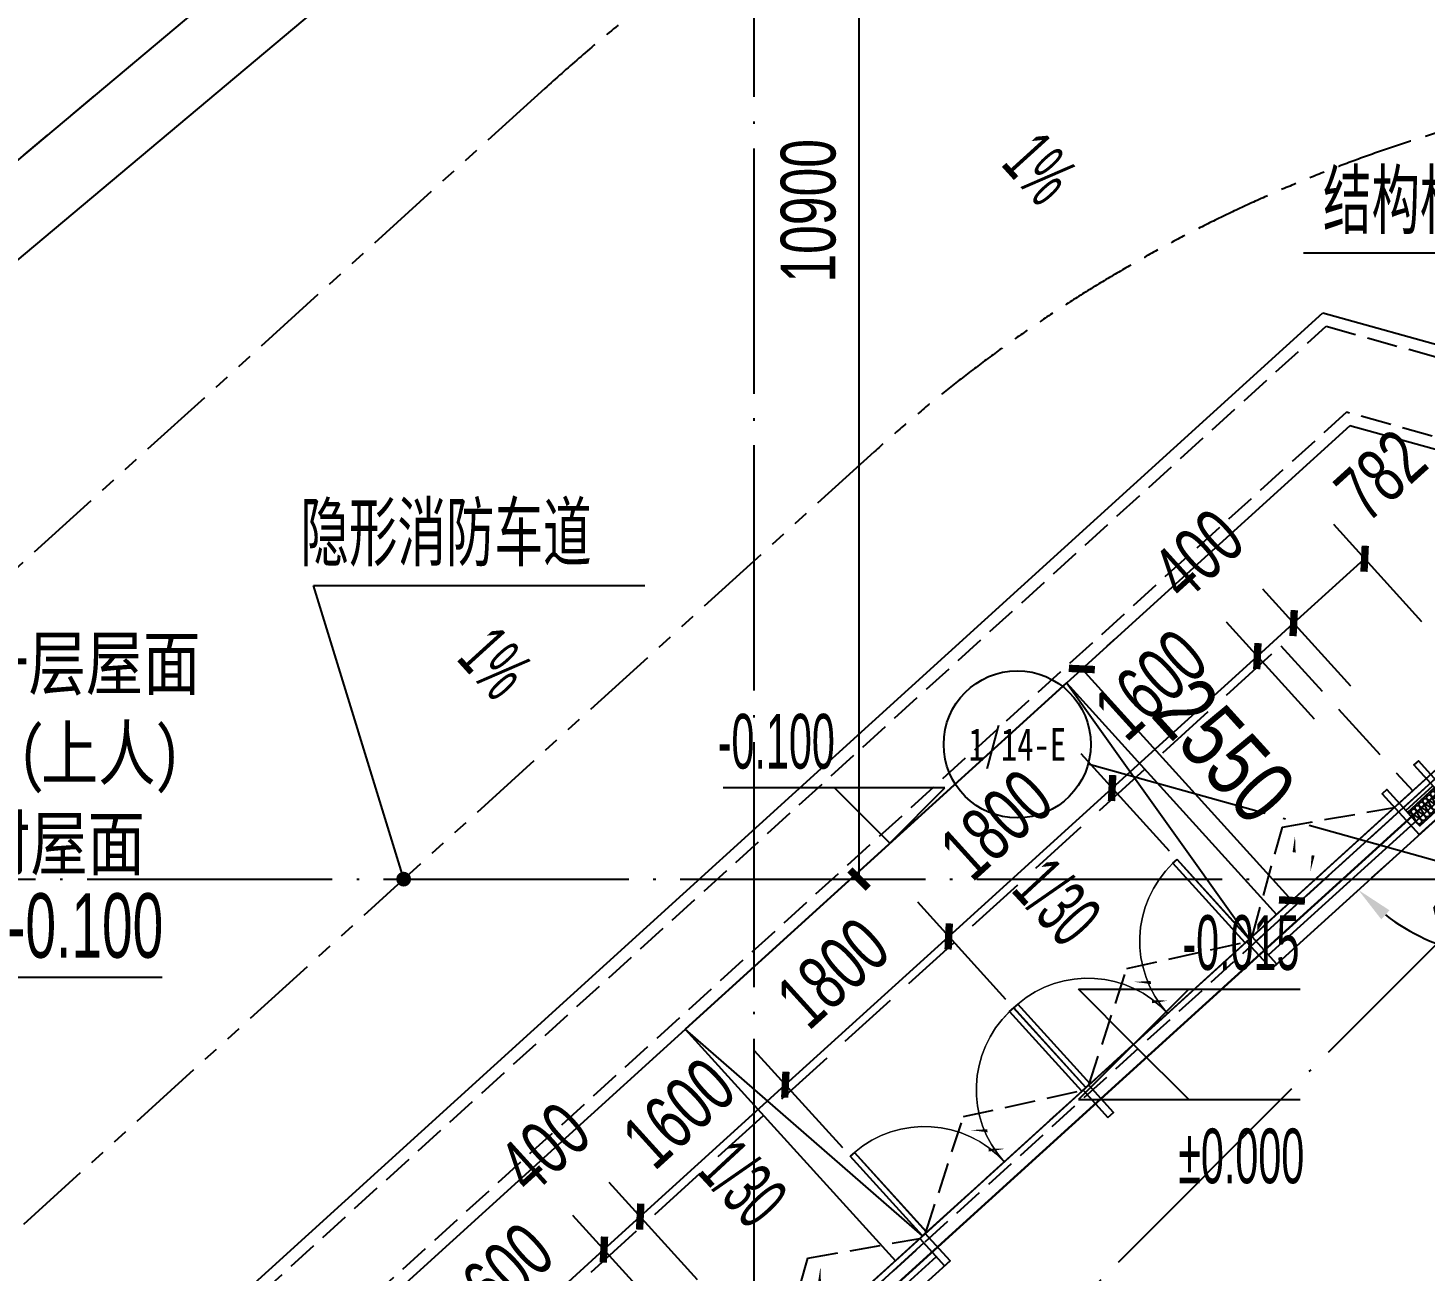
# Model space of a CAD drawing. Extents: x -409435 to 356702, y -107829 to 330904.
# Drawn here: x 71479 to 82877, y 37604 to 47741 of the extents above; entities that cross this region are included whole.
import ezdxf
from ezdxf.enums import TextEntityAlignment as Align
from ezdxf.xclip import XClip

# ---------------------------------------------------------------- set-up
doc = ezdxf.new("R2010")
doc.units = 0
doc.header["$LTSCALE"] = 1000
doc.header["$MEASUREMENT"] = 0
doc.header["$XCLIPFRAME"] = 0
for name, pattern in [('104-14# 核心筒$0$DOTE', [2.42, 2, -0.2, 0.02, -0.2]), ('14#楼幕墙$0$DASH', [0.35, 0.25, -0.1]), ('X-104 14#平面$0$$0$DASH', [0.35, 0.25, -0.1]), ('X-104 14#平面$0$DASH', [0.35, 0.25, -0.1]), ('X-104 14#平面$0$PHANTOM2', [1.25, 0.625, -0.125, 0.125, -0.125, 0.125, -0.125])]:
    doc.linetypes.add(name, pattern=pattern)
for name, color, linetype in [('01-标注_尺寸', 124, 'Continuous'), ('01-标注_标高', 200, 'Continuous'), ('01-标注_符号', 200, 'Continuous'), ('02-TEXT_标注', 130, 'Continuous'), ('104-14# 核心筒$0$01-标注_轴线坐标', 132, 'Continuous'), ('104-14# 核心筒$0$02-TEXT_轴号', 7, 'Continuous'), ('104-14# 核心筒$0$A_AXIS-轴线', 36, '104-14# 核心筒$0$DOTE'), ('14#楼幕墙$0$A-C_玻璃幕墙', 140, 'Continuous'), ('14#楼幕墙$0$A-C_窗', 140, 'Continuous'), ('14#楼幕墙$0$A-C_门', 150, 'Continuous'), ('AXIS_TEXT', 7, 'Continuous'), ('X-104 14#平面$0$01-标注_尺寸', 124, 'Continuous'), ('X-104 14#平面$0$01-标注_标高', 200, 'Continuous'), ('X-104 14#平面$0$01-标注_符号', 200, 'Continuous'), ('X-104 14#平面$0$02-TEXT_标注', 130, 'Continuous'), ('X-104 14#平面$0$A-C_玻璃幕墙', 140, 'Continuous'), ('X-104 14#平面$0$A-C_门', 150, 'Continuous'), ('X-104 14#平面$0$A-E_楼梯', 171, 'Continuous'), ('X-104 14#平面$0$A-O_屋面', 201, 'Continuous'), ('X-104 14#平面$0$A-O_散水', 134, 'Continuous'), ('X-104 14#平面$0$A-SUR_吊顶', 40, 'Continuous'), ('X-104 14#平面$0$A-TECH_结构', 21, 'Continuous')]:
    doc.layers.add(name, color=color, linetype=linetype)
doc.layers.add('14#楼幕墙$0$04-不打印_辅助线', color=165, linetype='Continuous', plot=False)
doc.layers.add('X-104 14#平面$0$000套内', color=226, linetype='Continuous', lineweight=30, plot=False)
doc.styles.add('104-14# 核心筒$0$_TCH_AXIS', font='STXIHEI_0.TTF', dxfattribs={"width": 0.8})
doc.styles.add('_TCH_DIM', font='ros.shx', dxfattribs={"width": 0.8, "height": 2, "bigfont": 'jd.shx'})
doc.styles.add('_TCH_DIM_T3', font='ros.shx', dxfattribs={"width": 0.705882, "bigfont": 'jd.shx'})
doc.styles.add('COMPLEX', font='COMPLEX')
doc.styles.add('X-104 14#平面$0$_TCH_DIM', font='ros.shx', dxfattribs={"width": 0.8, "bigfont": 'jd.shx'})
doc.styles.add('X-104 14#平面$0$_TCH_DIM_T3', font='ros.shx', dxfattribs={"width": 0.8, "bigfont": 'jd.shx'})
doc.styles.add('X-104 14#平面$0$Standard', font='STXIHEI_0.TTF', dxfattribs={"width": 0.8})
doc.dimstyles.new('_TCH_ARCH&&150', dxfattribs={"dimtxt": 446.25, "dimasz": 150, "dimexe": 375, "dimexo": 450, "dimgap": 189.375, "dimtad": 1, "dimdec": 0, "dimzin": 0, "dimdsep": 46, "dimtxsty": '_TCH_DIM_T3', "dimblk": 'ARCHTICK', "dimcen": 0.09, "dimclrt": 7, "dimazin": 2, "dimtfac": 1, "dimtdec": 0, "dimtix": 1, "dimtmove": 2, "dimatfit": 3, "dimfxl": 0, "dimtolj": 1, "dimtzin": 0, "dimarcsym": 0})
doc.dimstyles.new('X-104 14#平面$0$_TCH_ARCH&&150', dxfattribs={"dimtxt": 525, "dimasz": 150, "dimexe": 375, "dimexo": 450, "dimgap": 150, "dimtad": 1, "dimdec": 0, "dimzin": 0, "dimdsep": 46, "dimtxsty": 'X-104 14#平面$0$_TCH_DIM_T3', "dimblk": 'X-104 14#平面$0$_ArchTick', "dimcen": 0.09, "dimclrt": 7, "dimazin": 2, "dimtfac": 1, "dimtdec": 0, "dimtix": 1, "dimtmove": 2, "dimatfit": 3, "dimfxl": 0, "dimtolj": 1, "dimtzin": 0, "dimarcsym": 0})
doc.dimstyles.new('X-104 14#平面$0$_TCH_ARROW&&150', dxfattribs={"dimtxt": 525, "dimasz": 300, "dimexe": 375, "dimexo": 450, "dimgap": 150, "dimtad": 1, "dimdec": 0, "dimzin": 0, "dimdsep": 46, "dimtxsty": 'X-104 14#平面$0$_TCH_DIM_T3', "dimcen": 0.09, "dimclrt": 7, "dimazin": 2, "dimtfac": 1, "dimtdec": 0, "dimtix": 1, "dimtmove": 2, "dimatfit": 3, "dimfxl": 0, "dimtolj": 1, "dimtzin": 0, "dimarcsym": 0})

# ---------------------------------------------------------------- blocks, each defined once
blk = doc.blocks.new('14#楼幕墙$0$A$C38D07553')
blk.add_lwpolyline([(-60, -300), (0, -300), (0, 0), (-60, 0)], close=True)
blk = doc.blocks.new('14#楼幕墙$0$$LinePat$岩棉板')
at = {"color": 0}
for p, q in [((0, -17), (12, -67)), ((12, -67), (24, -17))]:
    blk.add_line(p, q, dxfattribs=at)
for centre, start, end in [((12, -17), 0, 180), ((0, -67), 270, 0), ((24, -67), 180, 270)]:
    blk.add_arc(centre, 12, start, end, dxfattribs=at)
at = {"layer": 'Defpoints'}
blk.add_point((0, 0.1), dxfattribs=at)
at = {"layer": 'Defpoints', "color": 0}
blk.add_point((24, -84), dxfattribs=at)
blk = doc.blocks.new('*U485')
blk.add_lwpolyline([(300, 0), (0, 0), (0, 150), (300, 150)], close=True)
at = {"color": 8, "xscale": -1.785714284225998, "yscale": 1.782568518697715, "zscale": 1.782568518697715, "rotation": 180}
for p in [(0, 0), (43, 0), (86, 0), (129, 0), (171, 0), (214, 0), (257, 0)]:
    blk.add_blockref('14#楼幕墙$0$$LinePat$岩棉板', p, dxfattribs=at)
blk = doc.blocks.new('14#楼幕墙$0$A$C07E80D9E')
blk.add_lwpolyline([(-350, -50), (-50, -50), (-50, -450), (0, -450), (0, 0), (-400, 0), (-400, -450), (-350, -450)], close=True)
for points in [[(-50, -200), (-350, -200)], [(-50, -220), (-350, -220)]]:
    blk.add_lwpolyline(points)
at = {"layer": '14#楼幕墙$0$A-C_玻璃幕墙', "rotation": 180}
blk.add_blockref('*U485', (-50, -50), dxfattribs=at)
blk = doc.blocks.new('14#楼幕墙$0$A$C385D642F')
for name, p, rotation in [('14#楼幕墙$0$A$C07E80D9E', (82830, 42063), 222.2321969592257), ('14#楼幕墙$0$A$C38D07553', (81466, 41230), 42.23219695921316), ('14#楼幕墙$0$A$C38D07553', (80133, 40020), 42.23219695921316), ('14#楼幕墙$0$A$C38D07553', (78800, 38810), 42.23219695921316)]:
    blk.add_blockref(name, p, dxfattribs=dict(rotation=rotation))
blk = doc.blocks.new('14#楼幕墙$0$A$C22714246')
at = {"linetype": '14#楼幕墙$0$DASH'}
blk.add_lwpolyline([(1740, 497), (870, 0), (0, 497)], dxfattribs=at)
at = {"layer": '14#楼幕墙$0$A-C_玻璃幕墙', "color": 1}
blk.add_lwpolyline([(899, 122, 0, 25, 0), (802, 217, 0, 0, 0), (900, 340, 25, 0, 0), (796, 422, 0, 0, 0)], format="xyseb", dxfattribs=at)
blk = doc.blocks.new('14#楼幕墙$0$ddde')
at = {"linetype": '14#楼幕墙$0$DASH'}
blk.add_lwpolyline([(1740, 497), (955, 0), (170, 497)], dxfattribs=at)
at = {"layer": '14#楼幕墙$0$A-C_玻璃幕墙', "color": 1}
blk.add_lwpolyline([(926, 122, 0, 25, 0), (1023, 217, 0, 0, 0), (925, 340, 25, 0, 0), (1029, 422, 0, 0, 0)], format="xyseb", dxfattribs=at)
blk = doc.blocks.new('14#楼幕墙$0$$DorLib2D$00000002')
for p, q in [((-0.5, 0), (-0.5, 0.4875)), ((-0.475, 0.4875), (-0.5, 0.4875)), ((-0.475, 0), (-0.475, 0.4875)), ((0.475, 0), (0.475, 0.4875)), ((0.475, 0.4875), (0.5, 0.4875)), ((0.5, 0), (0.5, 0.4875)), ((-0.5, 0), (-0.475, 0)), ((0.5, 0), (0.475, 0))]:
    blk.add_line(p, q)
at = {"lineweight": 13}
for centre, start, end in [((-0.4875, 0), 0, 88.53072), ((0.4875, 0), 91.46928, 180)]:
    blk.add_arc(centre, 0.4875, start, end, dxfattribs=at)
blk = doc.blocks.new('14#楼幕墙')
at = {"layer": '14#楼幕墙$0$A-C_玻璃幕墙'}
for p, q in [((83503, 42180), (66341, 26600)), ((83516, 42124), (81499, 40293)), ((81600, 40182), (83556, 41957)), ((81623, 40068), (83582, 41846)), ((78789, 37833), (76168, 35454)), ((76269, 35343), (78890, 37722)), ((76336, 35269), (79002, 37688))]:
    blk.add_line(p, q, dxfattribs=at)
at = {"layer": '14#楼幕墙$0$A-C_玻璃幕墙', "linetype": '14#楼幕墙$0$DASH', "ltscale": 2}
blk.add_lwpolyline([(66783, 27002), (65708, 28186), (81701, 42704), (82776, 41520)], close=True, dxfattribs=at)
at = {"layer": '14#楼幕墙$0$04-不打印_辅助线', "rotation": 222.2321969592249}
for p in [(81088, 40657), (79755, 39448)]:
    blk.add_blockref('14#楼幕墙$0$A$C22714246', p, dxfattribs=at)
at = {"layer": '14#楼幕墙$0$A-C_玻璃幕墙'}
blk.add_blockref('14#楼幕墙$0$A$C385D642F', (0, -900), dxfattribs=at)
at = {"layer": '14#楼幕墙$0$A-C_窗', "rotation": 222.2321969592249}
for p in [(82420, 41867), (78548, 38352)]:
    blk.add_blockref('14#楼幕墙$0$ddde', p, dxfattribs=at)
at = {"layer": '14#楼幕墙$0$A-C_门', "xscale": -1800, "yscale": -1800, "zscale": 100, "rotation": 222.2321969590106}
for p in [(80777, 39705), (79444, 38495)]:
    blk.add_blockref('14#楼幕墙$0$$DorLib2D$00000002', p, dxfattribs=at)
blk = doc.blocks.new('_AXISO')
blk.add_circle((0, 0), 0.5)
at = {"layer": 'AXIS_TEXT', "style": 'COMPLEX', "width": 1.041667}
blk.add_attdef('A', text='', height=0.56, dxfattribs=at).set_placement((-0.25, -0.28), (0.25, -0.28), align=Align.FIT)
blk = doc.blocks.new('104-14# 核心筒')
at = {"layer": '104-14# 核心筒$0$01-标注_轴线坐标'}
blk.add_line((81573.2, 41336.1), (80128.1, 41738.2), dxfattribs=at)
at = {"layer": '104-14# 核心筒$0$A_AXIS-轴线'}
for p, q in [((77400, 54018.4), (77400, -8545.1)), ((86189.9, 40051.6), (81573.2, 41336.1)), ((-24839, 40800), (120259.9, 40800))]:
    blk.add_line(p, q, dxfattribs=at)
blk.add_lwpolyline([(83500, 40800), (68400, 25700)], dxfattribs=at)
at = {"layer": '104-14# 核心筒$0$01-标注_轴线坐标'}
ref = blk.add_blockref('_AXISO', (79550, 41899), dxfattribs=dict(at, xscale=1200, yscale=1200, zscale=1200))
ref.add_attrib('A', '1/14-E', dxfattribs={"layer": '104-14# 核心筒$0$02-TEXT_轴号', "height": 267.64, "style": '104-14# 核心筒$0$_TCH_AXIS', "width": 0.936268}).set_placement((79151.9, 41765.2), (79948.1, 41765.2), align=Align.FIT)
blk = doc.blocks.new('*D2598')
at = {"layer": 'Defpoints', "color": 0, "transparency": 16777216}
for p in [(83582, 41846), (85497, 41314), (82111, 40511), (83376, 40172)]:
    blk.add_point(p, dxfattribs=at)
at = {"layer": 'X-104 14#平面$0$01-标注_尺寸', "color": 0, "lineweight": -2, "transparency": 16777216}
for p, q in [((85063, 41434), (84847, 41495)), ((82444, 40813), (82611, 40964))]:
    blk.add_line(p, q, dxfattribs=at)
blk.add_arc((83582, 41846), 1687, 232.4326, 334.2515, dxfattribs=at)
at = {"layer": 'X-104 14#平面$0$01-标注_尺寸', "color": 0, "transparency": 16777216}
for points in [[(85055, 41131), (85149, 41096), (85208, 41394)], [(82520, 40472), (82587, 40546), (82333, 40712)]]:
    blk.add_solid(points, dxfattribs=at)
at = {"layer": 'X-104 14#平面$0$01-标注_尺寸', "color": 7, "transparency": 16777216, "insert": (83876, 40606), "char_height": 525, "attachment_point": 5, "rotation": 13.342, "style": 'X-104 14#平面$0$_TCH_DIM_T3'}
blk.add_mtext('\\A1;122.22°', dxfattribs=at)
blk = doc.blocks.new('X-104 14#平面$0$$DorLib2D$00000002')
for p, q in [((-0.5, 0), (-0.5, 0.4875)), ((-0.475, 0.4875), (-0.5, 0.4875)), ((-0.475, 0), (-0.475, 0.4875)), ((0.475, 0), (0.475, 0.4875)), ((0.475, 0.4875), (0.5, 0.4875)), ((0.5, 0), (0.5, 0.4875)), ((-0.5, 0), (-0.475, 0)), ((0.5, 0), (0.475, 0))]:
    blk.add_line(p, q)
at = {"lineweight": 13}
for centre, start, end in [((-0.4875, 0), 0, 88.53072), ((0.4875, 0), 91.46928, 180)]:
    blk.add_arc(centre, 0.4875, start, end, dxfattribs=at)
blk = doc.blocks.new('X-104 14#平面$0$_ArchTick')
at = {"color": 0, "linetype": 'ByBlock', "const_width": 0.4}
blk.add_lwpolyline([(-0.5, -0.5), (0.5, 0.5)], dxfattribs=at)
blk = doc.blocks.new('*D2631')
at = {"layer": 'Defpoints', "color": 0, "transparency": 16777216}
for p in [(79952, 42400), (81791, 40626), (81666, 40512)]:
    blk.add_point(p, dxfattribs=at)
at = {"layer": 'X-104 14#平面$0$01-标注_尺寸', "color": 0, "lineweight": -2, "transparency": 16777216}
for p, q in [((80285, 42702), (80355, 42766)), ((80077, 42514), (81791, 40626)), ((81999, 40814), (82069, 40878))]:
    blk.add_line(p, q, dxfattribs=at)
at = {"layer": 'X-104 14#平面$0$01-标注_尺寸', "color": 0, "lineweight": -2, "transparency": 16777216, "xscale": 150, "yscale": 150, "zscale": 150}
for p, rotation in [((80077, 42514), 132.2321969592239), ((81791, 40626), 312.2321969592239)]:
    blk.add_blockref('X-104 14#平面$0$_ArchTick', p, dxfattribs=dict(at, rotation=rotation))
at = {"layer": 'X-104 14#平面$0$01-标注_尺寸', "color": 7, "transparency": 16777216, "insert": (81240, 41847), "char_height": 525, "attachment_point": 5, "rotation": 312.2322, "style": 'X-104 14#平面$0$_TCH_DIM_T3'}
blk.add_mtext('\\A1;2550', dxfattribs=at)
blk = doc.blocks.new('_ArchTick')
at = {"color": 0, "linetype": 'ByBlock', "const_width": 0.4}
blk.add_lwpolyline([(-0.5, -0.5), (0.5, 0.5)], dxfattribs=at)
blk = doc.blocks.new('*D569')
at = {"layer": '01-标注_尺寸', "color": 0, "lineweight": -2, "transparency": 16777216}
for p, q in [((77850, 51700), (78635, 51700)), ((78260, 40800), (78260, 51700)), ((77850, 40800), (78635, 40800))]:
    blk.add_line(p, q, dxfattribs=at)
at = {"layer": 'Defpoints', "color": 0, "transparency": 16777216}
for p in [(77400, 51700), (78260, 51700), (77400, 40800)]:
    blk.add_point(p, dxfattribs=at)
at = {"layer": '01-标注_尺寸', "color": 0, "lineweight": -2, "transparency": 16777216, "xscale": 150, "yscale": 150, "zscale": 150}
for p, rotation in [((78260, 51700), 90), ((78260, 40800), 270)]:
    blk.add_blockref('_ArchTick', p, dxfattribs=dict(at, rotation=rotation))
at = {"layer": '01-标注_尺寸', "color": 7, "transparency": 16777216, "insert": (77847, 46250), "char_height": 446.2, "attachment_point": 5, "rotation": 90, "style": '_TCH_DIM_T3'}
blk.add_mtext('\\A1;10900', dxfattribs=at)
blk = doc.blocks.new('*D1762')
at = {"layer": '01-标注_尺寸', "color": 0, "lineweight": -2, "transparency": 16777216}
for p, q in [((82851, 42898), (82132, 43691)), ((81805, 42888), (82384, 43413)), ((82272, 42373), (81553, 43165))]:
    blk.add_line(p, q, dxfattribs=at)
at = {"layer": 'Defpoints', "color": 0, "transparency": 16777216}
for p in [(82384, 43413), (83153, 42565), (82574, 42040)]:
    blk.add_point(p, dxfattribs=at)
at = {"layer": '01-标注_尺寸', "color": 0, "lineweight": -2, "transparency": 16777216, "xscale": 150, "yscale": 150, "zscale": 150}
for p, rotation in [((82384, 43413), 42.23219695922371), ((81805, 42888), 222.2321969592237)]:
    blk.add_blockref('_ArchTick', p, dxfattribs=dict(at, rotation=rotation))
at = {"layer": '01-标注_尺寸', "color": 7, "transparency": 16777216, "insert": (82517, 44092), "char_height": 446.2, "attachment_point": 5, "rotation": 42.2322, "style": '_TCH_DIM_T3'}
blk.add_mtext('\\A1;782', dxfattribs=at)
blk = doc.blocks.new('*D1763')
at = {"layer": '01-标注_尺寸', "color": 0, "lineweight": -2, "transparency": 16777216}
for p, q in [((82272, 42373), (81553, 43165)), ((81976, 42104), (81257, 42896)), ((81509, 42619), (81805, 42888))]:
    blk.add_line(p, q, dxfattribs=at)
at = {"layer": 'Defpoints', "color": 0, "transparency": 16777216}
for p in [(81805, 42888), (82574, 42040), (82278, 41771)]:
    blk.add_point(p, dxfattribs=at)
at = {"layer": '01-标注_尺寸', "color": 0, "lineweight": -2, "transparency": 16777216, "xscale": 150, "yscale": 150, "zscale": 150}
for p, rotation in [((81805, 42888), 42.23219695922378), ((81509, 42619), 222.2321969592238)]:
    blk.add_blockref('_ArchTick', p, dxfattribs=dict(at, rotation=rotation))
at = {"layer": '01-标注_尺寸', "color": 7, "transparency": 16777216, "insert": (81027, 43447), "char_height": 446.2, "attachment_point": 5, "rotation": 42.2322, "style": '_TCH_DIM_T3'}
blk.add_mtext('\\A1;400', dxfattribs=at)
blk = doc.blocks.new('*D1764')
at = {"layer": '01-标注_尺寸', "color": 0, "lineweight": -2, "transparency": 16777216}
for p, q in [((81976, 42104), (81257, 42896)), ((80324, 41543), (81509, 42619)), ((80791, 41029), (80072, 41821))]:
    blk.add_line(p, q, dxfattribs=at)
at = {"layer": 'Defpoints', "color": 0, "transparency": 16777216}
for p in [(81509, 42619), (82278, 41771), (81094, 40695)]:
    blk.add_point(p, dxfattribs=at)
at = {"layer": '01-标注_尺寸', "color": 0, "lineweight": -2, "transparency": 16777216, "xscale": 150, "yscale": 150, "zscale": 150}
for p, rotation in [((81509, 42619), 42.23219695922378), ((80324, 41543), 222.2321969592238)]:
    blk.add_blockref('_ArchTick', p, dxfattribs=dict(at, rotation=rotation))
at = {"layer": '01-标注_尺寸', "color": 7, "transparency": 16777216, "insert": (80639, 42386), "char_height": 446.2, "attachment_point": 5, "rotation": 42.2322, "style": '_TCH_DIM_T3'}
blk.add_mtext('\\A1;1600', dxfattribs=at)
blk = doc.blocks.new('*D1765')
at = {"layer": '01-标注_尺寸', "color": 0, "lineweight": -2, "transparency": 16777216}
for p, q in [((80791, 41029), (80072, 41821)), ((78991, 40333), (80324, 41543)), ((79458, 39819), (78739, 40611))]:
    blk.add_line(p, q, dxfattribs=at)
at = {"layer": 'Defpoints', "color": 0, "transparency": 16777216}
for p in [(80324, 41543), (81094, 40695), (79761, 39486)]:
    blk.add_point(p, dxfattribs=at)
at = {"layer": '01-标注_尺寸', "color": 0, "lineweight": -2, "transparency": 16777216, "xscale": 150, "yscale": 150, "zscale": 150}
for p, rotation in [((80324, 41543), 42.23219695922344), ((78991, 40333), 222.2321969592234)]:
    blk.add_blockref('_ArchTick', p, dxfattribs=dict(at, rotation=rotation))
at = {"layer": '01-标注_尺寸', "color": 7, "transparency": 16777216, "insert": (79380, 41244), "char_height": 446.2, "attachment_point": 5, "rotation": 42.2322, "style": '_TCH_DIM_T3'}
blk.add_mtext('\\A1;1800', dxfattribs=at)
blk = doc.blocks.new('*D1766')
at = {"layer": '01-标注_尺寸', "color": 0, "lineweight": -2, "transparency": 16777216}
for p, q in [((79458, 39819), (78739, 40611)), ((77658, 39124), (78991, 40333)), ((78126, 38609), (77406, 39401))]:
    blk.add_line(p, q, dxfattribs=at)
at = {"layer": 'Defpoints', "color": 0, "transparency": 16777216}
for p in [(78991, 40333), (79761, 39486), (78428, 38276)]:
    blk.add_point(p, dxfattribs=at)
at = {"layer": '01-标注_尺寸', "color": 0, "lineweight": -2, "transparency": 16777216, "xscale": 150, "yscale": 150, "zscale": 150}
for p, rotation in [((78991, 40333), 42.23219695922382), ((77658, 39124), 222.2321969592238)]:
    blk.add_blockref('_ArchTick', p, dxfattribs=dict(at, rotation=rotation))
at = {"layer": '01-标注_尺寸', "color": 7, "transparency": 16777216, "insert": (78047, 40034), "char_height": 446.2, "attachment_point": 5, "rotation": 42.2322, "style": '_TCH_DIM_T3'}
blk.add_mtext('\\A1;1800', dxfattribs=at)
blk = doc.blocks.new('*D1767')
at = {"layer": '01-标注_尺寸', "color": 0, "lineweight": -2, "transparency": 16777216}
for p, q in [((78126, 38609), (77406, 39401)), ((76474, 38048), (77658, 39124)), ((76941, 37533), (76222, 38326))]:
    blk.add_line(p, q, dxfattribs=at)
at = {"layer": 'Defpoints', "color": 0, "transparency": 16777216}
for p in [(77658, 39124), (78428, 38276), (77243, 37200)]:
    blk.add_point(p, dxfattribs=at)
at = {"layer": '01-标注_尺寸', "color": 0, "lineweight": -2, "transparency": 16777216, "xscale": 150, "yscale": 150, "zscale": 150}
for p, rotation in [((77658, 39124), 42.23219695922378), ((76474, 38048), 222.2321969592238)]:
    blk.add_blockref('_ArchTick', p, dxfattribs=dict(at, rotation=rotation))
at = {"layer": '01-标注_尺寸', "color": 7, "transparency": 16777216, "insert": (76789, 38891), "char_height": 446.2, "attachment_point": 5, "rotation": 42.2322, "style": '_TCH_DIM_T3'}
blk.add_mtext('\\A1;1600', dxfattribs=at)
blk = doc.blocks.new('*D1768')
at = {"layer": '01-标注_尺寸', "color": 0, "lineweight": -2, "transparency": 16777216}
for p, q in [((76941, 37533), (76222, 38326)), ((76645, 37265), (75925, 38057)), ((76178, 37779), (76474, 38048))]:
    blk.add_line(p, q, dxfattribs=at)
at = {"layer": 'Defpoints', "color": 0, "transparency": 16777216}
for p in [(76474, 38048), (77243, 37200), (76947, 36931)]:
    blk.add_point(p, dxfattribs=at)
at = {"layer": '01-标注_尺寸', "color": 0, "lineweight": -2, "transparency": 16777216, "xscale": 150, "yscale": 150, "zscale": 150}
for p, rotation in [((76474, 38048), 42.2321969592235), ((76178, 37779), 222.2321969592235)]:
    blk.add_blockref('_ArchTick', p, dxfattribs=dict(at, rotation=rotation))
at = {"layer": '01-标注_尺寸', "color": 7, "transparency": 16777216, "insert": (75695, 38608), "char_height": 446.2, "attachment_point": 5, "rotation": 42.2322, "style": '_TCH_DIM_T3'}
blk.add_mtext('\\A1;400', dxfattribs=at)
blk = doc.blocks.new('*D1769')
at = {"layer": '01-标注_尺寸', "color": 0, "lineweight": -2, "transparency": 16777216}
for p, q in [((76645, 37265), (75925, 38057)), ((74993, 36704), (76178, 37779)), ((75460, 36189), (74741, 36982))]:
    blk.add_line(p, q, dxfattribs=at)
at = {"layer": 'Defpoints', "color": 0, "transparency": 16777216}
for p in [(76178, 37779), (76947, 36931), (75763, 35856)]:
    blk.add_point(p, dxfattribs=at)
at = {"layer": '01-标注_尺寸', "color": 0, "lineweight": -2, "transparency": 16777216, "xscale": 150, "yscale": 150, "zscale": 150}
for p, rotation in [((76178, 37779), 42.2321969592239), ((74993, 36704), 222.2321969592239)]:
    blk.add_blockref('_ArchTick', p, dxfattribs=dict(at, rotation=rotation))
at = {"layer": '01-标注_尺寸', "color": 7, "transparency": 16777216, "insert": (75308, 37547), "char_height": 446.2, "attachment_point": 5, "rotation": 42.2322, "style": '_TCH_DIM_T3'}
blk.add_mtext('\\A1;1600', dxfattribs=at)
blk = doc.blocks.new('X-104 14#平面')
at = {"layer": 'X-104 14#平面$0$000套内'}
blk.add_lwpolyline([(96133, 32326.4), (85535.9, 35276.2), (87132.4, 41014.3), (83542.7, 42013), (76213.2, 35359.5), (78361.9, 32992.5), (77623.6, 32254.2), (95700, 14177.8), (95700, 21400), (113750, 21400), (113750, 26000), (116750.2, 26000), (116750.2, 38348.2), (99169.4, 43239.7)], close=True, dxfattribs=at)
at = {"layer": 'X-104 14#平面$0$01-标注_标高'}
blk.add_line((70539.9, 40002), (72574.8, 40002), dxfattribs=at)
at = {"layer": 'X-104 14#平面$0$01-标注_符号'}
for p, q in [((84761.9, 45903.5), (81886.7, 45903.5)), ((74544.4, 40800), (73807.6, 43194.2)), ((73807.6, 43194.2), (76512.6, 43194.2))]:
    blk.add_line(p, q, dxfattribs=at)
at = {"layer": 'X-104 14#平面$0$01-标注_符号', "const_width": 60}
blk.add_lwpolyline([(74553.2, 40771.3, 1), (74535.5, 40828.7, 1)], format="xyb", close=True, dxfattribs=at)
at = {"layer": 'X-104 14#平面$0$A-C_玻璃幕墙'}
blk.add_lwpolyline([(-1359, -2200), (108091.7, -2200), (111291.5, 2370.2), (113380.4, 907.7), (115789.3, 4348.2), (113700.6, 5810.6), (116900.2, 10380.5), (116900.2, 38462.2), (99065.1, 43424.4), (96015.6, 32464.2), (85707.2, 35332.3), (87317.1, 41118.6), (83503.2, 42179.7), (66340.6, 26600), (4762.5, 26600)], close=True, dxfattribs=at)
at = {"layer": 'X-104 14#平面$0$A-E_楼梯'}
for p, q in [((79951.7, 42399.7), (76841.9, 39576.7)), ((79951.7, 42399.7), (81665.6, 40511.6)), ((81443.5, 40309.9), (79951.7, 42399.7)), ((81665.6, 40511.6), (78555.8, 37688.6)), ((76841.9, 39576.7), (78555.8, 37688.6)), ((78777.9, 37890.3), (76841.9, 39576.7))]:
    blk.add_line(p, q, dxfattribs=at)
at = {"layer": 'X-104 14#平面$0$A-O_屋面', "linetype": 'X-104 14#平面$0$PHANTOM2', "ltscale": 2}
blk.add_lwpolyline([(116300, 1125.5), (112466, -2800), (-12111.5, -2800), (-10903.8, 3413.1), (-11202.5, 3471.2), (-4857, 36100), (58808.6, 36100), (74837.7, 49550), (86050, 49550), (86050, 51700), (92100, 51702), (92100, 55283.2), (94608.8, 59227.5), (95621.4, 58583.5), (95782.4, 58836.6), (99791.5, 56286.5), (107067.8, 54161.9), (111100, 54161.9), (111100, 52680), (116300, 52680)], close=True, dxfattribs=at)
at = {"layer": 'X-104 14#平面$0$A-O_屋面', "ltscale": 5}
for points in [[(-11202.5, 3471.2), (-4857, 36100), (58808.6, 36100), (77400, 51700), (93285, 51700)], [(93285, 51080), (77625.7, 51080), (59034.3, 35480), (-4345.9, 35480), (-10594, 3352.8)]]:
    blk.add_lwpolyline(points, dxfattribs=at)
at = {"layer": 'X-104 14#平面$0$A-O_散水'}
for p, q in [((65035.3, 29980), (82043.5, 45419.5)), ((82043.5, 45419.5), (87514.3, 43897.4)), ((82262.2, 44497.1), (65355.8, 29150)), ((87291.8, 43097.8), (82262.2, 44497.1))]:
    blk.add_line(p, q, dxfattribs=at)
at = {"layer": 'X-104 14#平面$0$A-O_散水', "linetype": 'X-104 14#平面$0$DASH'}
for p, q in [((65073.9, 29880), (82069.8, 45308.4)), ((82069.8, 45308.4), (87487.5, 43801.1)), ((82235.9, 44608.3), (65317.2, 29250)), ((87318.6, 43194.1), (82235.9, 44608.3))]:
    blk.add_line(p, q, dxfattribs=at)
at = {"layer": 'X-104 14#平面$0$A-SUR_吊顶', "linetype": 'X-104 14#平面$0$PHANTOM2'}
for p, q in [((75695, 47246.8), (65745.4, 38214.9)), ((78383.6, 44285.1), (68434, 35253.2))]:
    blk.add_line(p, q, dxfattribs=at)
for radius in [16000, 12000]:
    blk.add_arc((86449.2, 35400), radius, 90, 132.2322, dxfattribs=at)
at = {"layer": 'X-104 14#平面$0$A-TECH_结构', "linetype": 'X-104 14#平面$0$$0$DASH'}
blk.add_lwpolyline([(87207.3, 41097.2), (85610.8, 35359.1), (96063.8, 32450.8), (99099.8, 43362.9), (116850.2, 38424.2), (116850.2, 10396.2), (108065.7, -2149.5), (-1297.3, -2149.5), (4803.7, 26550), (66359.9, 26550), (83516.4, 42124.1)], close=True, dxfattribs=at)
ref = blk.add_blockref('104-14# 核心筒', (0, 0))
XClip(ref).set_block_clipping_path([(-38664.3623821461, -25500), (139216.5485069363, 330900)])
blk.add_blockref('14#楼幕墙', (0, 0))
at = {"layer": 'X-104 14#平面$0$A-C_门', "xscale": -1800, "yscale": 1800, "zscale": 100, "rotation": 42.2321969592206}
for p in [(80777.1, 39705), (79444.3, 38495.2)]:
    blk.add_blockref('X-104 14#平面$0$$DorLib2D$00000002', p, dxfattribs=at)
at = {"layer": 'X-104 14#平面$0$02-TEXT_标注'}
for s, height, style, width, p in [('结构标高转折', 520.93, 'X-104 14#平面$0$_TCH_DIM', 0.8, (82044.2, 46061)), ('隐形消防车道', 520.93, 'X-104 14#平面$0$_TCH_DIM', 0.8, (73701.6, 43351.7)), ('地下一层屋面', 428.14, 'X-104 14#平面$0$Standard', 0.8, (70082.6, 42348.4)), ('6(', 428.14, 'X-104 14#平面$0$Standard', 0.8, (71162, 41613.4)), ('上人', 428.14, 'X-104 14#平面$0$Standard', 0.8, (71585.2, 41613.4)), (')', 428.1, 'X-104 14#平面$0$Standard', 0.8, (72502.2, 41613.4)), ('石材屋面', 428.14, 'X-104 14#平面$0$Standard', 0.8, (70565, 40878.4)), ('-0.100', 525, 'X-104 14#平面$0$_TCH_DIM', 0.64, (71309, 40159.5))]:
    blk.add_text(s, height=height, dxfattribs=dict(at, style=style, width=width)).set_placement(p)
at = {"layer": 'X-104 14#平面$0$01-标注_尺寸'}
dim = blk.add_aligned_dim(p1=(79951.7, 42399.7), p2=(81665.6, 40511.6), distance=169.6, dimstyle='X-104 14#平面$0$_TCH_ARCH&&150', dxfattribs=at)
dim.commit()
dim.dimension.update_dxf_attribs({"geometry": '*D2631', "text_midpoint": (81239.7, 41846.9)})
dim = blk.add_angular_dim_3p(base=(83375.8, 40171.7), center=(83582.3, 41846.3), p1=(82110.8, 40510.5), p2=(85496.9, 41313.6), dimstyle='X-104 14#平面$0$_TCH_ARROW&&150', dxfattribs=at)
dim.commit()
dim.dimension.update_dxf_attribs({"geometry": '*D2598', "text_midpoint": (83876.5, 40605.9)})

msp = doc.modelspace()

# ---------------------------------------------------------------- linework, layer by layer
at = {"layer": '01-标注_标高'}
for p, q in [((78960.3, 41543.8), (77151.4, 41543.8)), ((78510.3, 41093.8), (78060.3, 41543.8)), ((78510.3, 41093.8), (78960.3, 41543.8)), ((80498.7, 39452.3), (80048.7, 39902.3)), ((80048.7, 39902.3), (81857.6, 39902.3)), ((80498.7, 39452.3), (80948.7, 39902.3)), ((80498.7, 39452.3), (80048.7, 39002.3)), ((80498.7, 39452.3), (80948.7, 39002.3)), ((80048.7, 39002.3), (81857.6, 39002.3))]:
    msp.add_line(p, q, dxfattribs=at)
at = {"layer": '01-标注_符号'}
for points in [[(78922.8, 46927.4, 0, 0, 0), (79554.4, 46231.6, 120, 0, 0), (79856.9, 45898.4, 0, 0, 0)], [(74480.2, 42894.6, 0, 0, 0), (75111.9, 42198.8, 120, 0, 0), (75414.3, 41865.6, 0, 0, 0)], [(79866.6, 40023.7, 0, 0, 0), (79562.3, 40352.3, 120, 0, 0), (79256.5, 40682.5, 0, 0, 0)], [(77305.6, 37726.4, 0, 0, 0), (77001.2, 38055, 120, 0, 0), (76695.5, 38385.2, 0, 0, 0)]]:
    msp.add_lwpolyline(points, format="xyseb", dxfattribs=at)

# ---------------------------------------------------------------- block references
msp.add_blockref('X-104 14#平面', (0, 0))

# ---------------------------------------------------------------- texts
at = {"layer": '02-TEXT_标注', "style": '_TCH_DIM', "width": 0.564706}
for s, rotation, p in [('1%%%', 312.2322, (79407.7, 46627.6)), ('1%%%', 312.2322, (74965.1, 42594.8)), ('1/30', 312.80581, (79490.6, 40705.3)), ('1/30', 312.80581, (76929.6, 38408))]:
    msp.add_text(s, height=446.25, rotation=rotation, dxfattribs=at).set_placement(p)
for s, p in [('-0.100', (77106.4, 41701.3)), ('-0.015', (80897, 40059.8)), ('%%P0.000', (80863.4, 38319.8))]:
    msp.add_text(s, height=446.25, dxfattribs=at).set_placement(p)

# ---------------------------------------------------------------- dimensions: what is measured, and where the dimension line sits
at = {"layer": '01-标注_尺寸'}
for p1, p2, distance, picture, middle in [((77400, 40800), (77400, 51700), -859.8, '*D569', (77847.3, 46250)), ((81093.6, 40695.4), (82278.3, 41770.8), 1145.2, '*D1764', (80639, 42386.4)), ((79760.8, 39485.5), (81093.6, 40695.4), 1145.2, '*D1765', (79380.3, 41243.8)), ((78428.1, 38275.7), (79760.8, 39485.5), 1145.2, '*D1766', (78047.5, 40034)), ((77243.4, 37200.3), (78428.1, 38275.7), 1145.2, '*D1767', (76788.8, 38891.3)), ((75762.5, 35856), (76947.2, 36931.4), 1145.2, '*D1769', (75307.9, 37547))]:
    dim = msp.add_aligned_dim(p1=p1, p2=p2, distance=distance, dimstyle='_TCH_ARCH&&150', dxfattribs=at)
    dim.commit()
    dim.dimension.update_dxf_attribs({"geometry": picture, "text_midpoint": middle})
for base, p1, p2, picture, middle in [((82383.6, 43413.1), (82574.4, 42039.7), (83153.3, 42565.1), '*D1762', (82517.3, 44091.5)), ((81804.7, 42887.6), (82278.3, 41770.8), (82574.4, 42039.7), '*D1763', (81026.5, 43447.3)), ((76473.7, 38048.2), (76947.2, 36931.4), (77243.4, 37200.3), '*D1768', (75695.5, 38607.9))]:
    dim = msp.add_linear_dim(base=base, p1=p1, p2=p2, angle=42.2322, dimstyle='_TCH_ARCH&&150', dxfattribs=at)
    dim.commit()
    dim.dimension.update_dxf_attribs({"geometry": picture, "text_midpoint": middle, "dimtype": 161})

doc.saveas('drawing.dxf')
